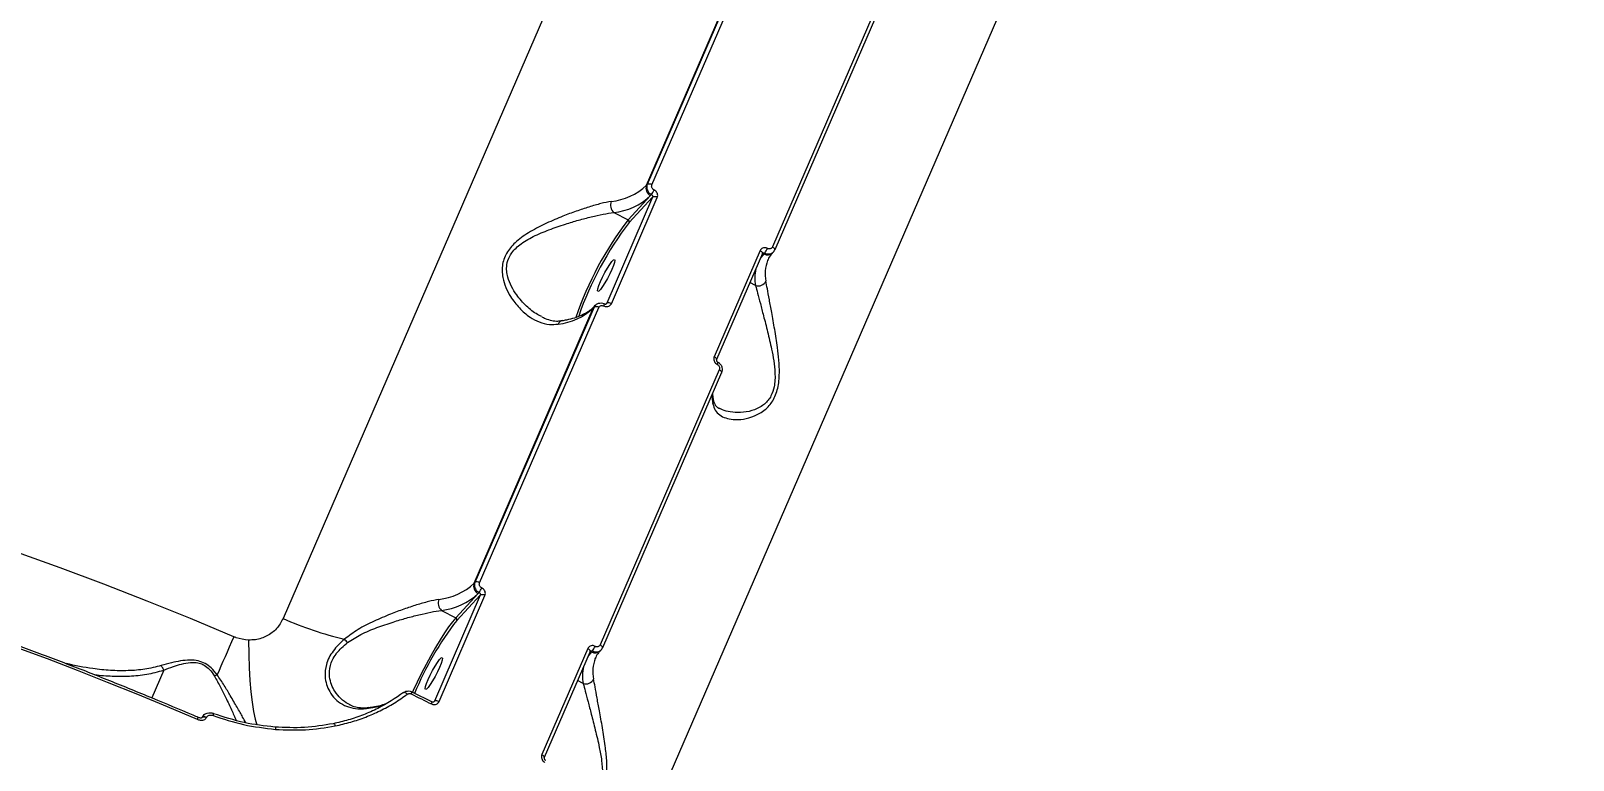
# Model space of a CAD drawing. Header units: millimetres. Extents: x -5517 to 6387, y -5295 to 6147.
# Drawn here: x 3209.4 to 3593.2, y 2072.2 to 2253.7 of the extents above; entities that cross this region are included whole.
import ezdxf

# ---------------------------------------------------------------- set-up
doc = ezdxf.new("R2010")
doc.units = ezdxf.units.MM
for name, color, linetype in [('DIKOM_ОБЪЕКТ', 7, 'Continuous'), ('DIKOM_РАЗМЕР_ЗОНА', 7, 'Continuous'), ('DIKOM_РАЗМЕР_ОБЪЕКТА', 7, 'Continuous')]:
    doc.layers.add(name, color=color, linetype=linetype)
doc.styles.add('style1', font='arial.ttf', dxfattribs={"width": 0.8})
doc.dimstyles.new('1-50', dxfattribs={"dimtxt": 300, "dimasz": 200, "dimexe": 100, "dimexo": 0, "dimgap": 100, "dimtad": 1, "dimtxsty": 'style1', "dimcen": 200, "dimclrd": 7, "dimclre": 7, "dimclrt": 7, "dimadec": 1, "dimazin": 2, "dimtfac": 1, "dimtmove": 0, "dimatfit": 2, "dimfxl": 0, "dimlwd": 25, "dimlwe": 18, "dimarcsym": 0})

# ---------------------------------------------------------------- blocks, each defined once
blk = doc.blocks.new('*D2')
at = {"layer": 'Defpoints', "color": 0, "transparency": 16777216}
for p in [(4491.49, 3838.97), (-2445.56, 374.31), (4491.49, -4687.8)]:
    blk.add_point(p, dxfattribs=at)
at = {"layer": 'DIKOM_РАЗМЕР_ОБЪЕКТА', "color": 7, "lineweight": 18, "transparency": 16777216}
for p, q in [((4491.49, 3838.97), (4491.49, -4787.8)), ((-2445.56, 374.31), (-2445.56, -4787.8))]:
    blk.add_line(p, q, dxfattribs=at)
at = {"layer": 'DIKOM_РАЗМЕР_ОБЪЕКТА', "color": 7, "lineweight": 25, "transparency": 16777216}
blk.add_line((-2245.56, -4687.8), (4291.49, -4687.8), dxfattribs=at)
at = {"layer": 'DIKOM_РАЗМЕР_ОБЪЕКТА', "color": 7, "transparency": 16777216}
for points in [[(-2245.56, -4654.47), (-2245.56, -4721.14), (-2445.56, -4687.8)], [(4291.49, -4654.47), (4291.49, -4721.14), (4491.49, -4687.8)]]:
    blk.add_solid(points, dxfattribs=at)
at = {"layer": 'DIKOM_РАЗМЕР_ОБЪЕКТА', "color": 7, "transparency": 16777216, "insert": (1022.97, -4434.63), "char_height": 300, "attachment_point": 5, "style": 'style1'}
blk.add_mtext('6900', dxfattribs=at)
blk = doc.blocks.new('*D3')
at = {"layer": 'Defpoints', "color": 0, "transparency": 16777216}
for p in [(6386.85, 4728.17), (-4131.44, -152.69), (6386.85, -5195.35)]:
    blk.add_point(p, dxfattribs=at)
at = {"layer": 'DIKOM_РАЗМЕР_ЗОНА', "color": 7, "lineweight": 18, "transparency": 16777216}
for p, q in [((6386.85, 4728.17), (6386.85, -5295.35)), ((-4131.44, -152.69), (-4131.44, -5295.35))]:
    blk.add_line(p, q, dxfattribs=at)
at = {"layer": 'DIKOM_РАЗМЕР_ЗОНА', "color": 7, "lineweight": 25, "transparency": 16777216}
blk.add_line((-3931.44, -5195.35), (6186.85, -5195.35), dxfattribs=at)
at = {"layer": 'DIKOM_РАЗМЕР_ЗОНА', "color": 7, "transparency": 16777216}
for points in [[(-3931.44, -5162.02), (-3931.44, -5228.69), (-4131.44, -5195.35)], [(6186.85, -5162.02), (6186.85, -5228.69), (6386.85, -5195.35)]]:
    blk.add_solid(points, dxfattribs=at)
at = {"layer": 'DIKOM_РАЗМЕР_ЗОНА', "color": 7, "transparency": 16777216, "insert": (1127.71, -4942.18), "char_height": 300, "attachment_point": 5, "style": 'style1'}
blk.add_mtext('10500', dxfattribs=at)

msp = doc.modelspace()

# ---------------------------------------------------------------- linework, layer by layer
at = {"layer": 'DIKOM_ОБЪЕКТ', "color": 7, "linetype": 'Continuous', "lineweight": 15}
for p, q in [((3397.237, 2396.263), (3272.139, 2107.406)), ((3364.586, 2059.739), (3489.684, 2348.596)), ((3392.451, 2283.951), (3362.785, 2215.451)), ((3362.579, 2215.229), (3392.245, 2283.729)), ((3363.941, 2215.351), (3393.607, 2283.851)), ((3423.612, 2268.38), (3393.946, 2199.879)), ((3424.183, 2267.665), (3394.517, 2199.165)), ((3362.785, 2215.451), (3362.579, 2215.229)), ((3364.122, 2212.284), (3352.684, 2185.874)), ((3353.846, 2185.772), (3365.283, 2212.181)), ((3363.625, 2212.67), (3358.017, 2206.627)), ((3358.278, 2205.987), (3364.122, 2212.284)), ((3363.843, 2212.905), (3363.625, 2212.67)), ((3354.451, 2208.465), (3358.017, 2206.627)), ((3390.876, 2198.985), (3379.438, 2172.576)), ((3391.451, 2198.268), (3380.014, 2171.858)), ((3391.047, 2197.335), (3391.798, 2198.144)), ((3391.45, 2198.264), (3391.489, 2198.322)), ((3391.798, 2198.144), (3392.016, 2198.379)), ((3392.733, 2196.505), (3392.784, 2196.625)), ((3394.185, 2198.657), (3393.979, 2198.434)), ((3394.479, 2199.108), (3394.517, 2199.165)), ((3389.756, 2190.262), (3388.307, 2191.008)), ((3319.688, 2116.192), (3349.355, 2184.693)), ((3349.56, 2184.914), (3319.894, 2116.414)), ((3321.05, 2116.314), (3350.716, 2184.814)), ((3349.355, 2184.693), (3349.56, 2184.914)), ((3349.649, 2185.145), (3349.856, 2185.367)), ((3352.684, 2185.874), (3352.534, 2185.713)), ((3352.684, 2185.874), (3352.608, 2185.762)), ((3380.721, 2169.343), (3351.055, 2100.843)), ((3381.292, 2168.629), (3351.626, 2100.128)), ((3319.894, 2116.414), (3319.688, 2116.192)), ((3321.231, 2113.247), (3309.793, 2086.838)), ((3310.955, 2086.735), (3322.392, 2113.145)), ((3320.734, 2113.634), (3315.126, 2107.59)), ((3315.387, 2106.95), (3321.231, 2113.247)), ((3320.952, 2113.869), (3320.734, 2113.634)), ((3311.56, 2109.429), (3315.126, 2107.59)), ((3347.985, 2099.949), (3336.547, 2073.539)), ((3351.589, 2100.072), (3351.626, 2100.128)), ((3348.561, 2099.231), (3337.123, 2072.822)), ((3348.156, 2098.298), (3348.907, 2099.107)), ((3348.559, 2099.227), (3348.598, 2099.286)), ((3348.907, 2099.107), (3349.125, 2099.342)), ((3349.843, 2097.468), (3349.894, 2097.589)), ((3351.295, 2099.62), (3351.088, 2099.398)), ((3242.431, 2094.558), (3239.464, 2087.707)), ((3304.218, 2089.171), (3309.243, 2086.705)), ((3346.865, 2091.225), (3345.417, 2091.972)), ((3309.793, 2086.838), (3309.643, 2086.676)), ((3309.793, 2086.838), (3309.717, 2086.725)), ((3252.023, 2082.812), (3252.052, 2082.879)), ((3253.106, 2082.807), (3253.14, 2082.884))]:
    msp.add_line(p, q, dxfattribs=at)
at = {"layer": 'DIKOM_ОБЪЕКТ', "color": 7, "linetype": 'Continuous', "lineweight": 15, "flags": 128}
for points in [[(3394.517, 2199.165), (3394.523, 2199.18), (3394.532, 2199.267), (3394.508, 2199.363), (3394.45, 2199.468), (3394.361, 2199.575), (3394.245, 2199.682), (3394.105, 2199.785), (3393.946, 2199.879)], [(3351.157, 2191.271), (3351.667, 2192.378), (3352.249, 2193.518), (3352.856, 2194.599), (3353.44, 2195.532), (3353.952, 2196.243), (3354.351, 2196.673), (3354.605, 2196.788), (3354.693, 2196.579), (3354.609, 2196.061), (3354.358, 2195.279), (3353.962, 2194.293), (3353.452, 2193.186), (3352.87, 2192.046), (3352.262, 2190.965), (3351.679, 2190.032), (3351.167, 2189.321), (3350.768, 2188.891), (3350.514, 2188.776), (3350.425, 2188.986), (3350.51, 2189.503), (3350.761, 2190.286), (3351.157, 2191.271)], [(3391.451, 2198.268), (3391.457, 2198.284), (3391.467, 2198.37), (3391.442, 2198.468), (3391.383, 2198.572), (3391.294, 2198.68), (3391.176, 2198.788), (3391.035, 2198.891), (3390.876, 2198.985)], [(3391.798, 2198.144), (3391.131, 2197.335), (3390.908, 2197.014)], [(3349.649, 2185.145), (3349.528, 2184.997), (3349.355, 2184.693)], [(3380.012, 2171.854), (3380.02, 2171.874), (3380.029, 2171.961), (3380.004, 2172.058), (3379.946, 2172.163), (3379.856, 2172.271), (3379.739, 2172.378), (3379.598, 2172.481), (3379.438, 2172.576)], [(3381.292, 2168.629), (3381.298, 2168.644), (3381.308, 2168.73), (3381.283, 2168.827), (3381.225, 2168.931), (3381.137, 2169.039), (3381.02, 2169.146), (3380.88, 2169.249), (3380.721, 2169.343)], [(3259.878, 2102.879), (3249.139, 2107.392), (3238.352, 2111.757), (3227.526, 2115.971), (3216.671, 2120.028), (3205.798, 2123.925)], [(3315.126, 2107.59), (3314.294, 2106.612), (3313.348, 2105.351), (3312.311, 2103.837), (3311.204, 2102.102), (3310.054, 2100.185), (3308.885, 2098.13), (3307.724, 2095.982), (3306.596, 2093.789), (3305.527, 2091.6), (3304.541, 2089.464), (3304.385, 2089.114)], [(3190.83, 2105.661), (3198.363, 2102.986), (3205.89, 2100.24), (3213.407, 2097.425), (3220.913, 2094.541), (3228.404, 2091.59), (3235.878, 2088.573), (3243.332, 2085.491), (3250.762, 2082.345)], [(3259.878, 2102.879), (3259.317, 2101.583), (3258.766, 2100.314), (3258.228, 2099.075), (3257.703, 2097.868), (3257.191, 2096.694), (3256.694, 2095.555), (3256.213, 2094.452), (3255.748, 2093.389)], [(3263.536, 2102.047), (3263.584, 2098.5), (3263.701, 2095.146), (3263.884, 2092.019), (3264.132, 2089.149), (3264.443, 2086.565), (3264.814, 2084.293), (3265.241, 2082.354), (3265.657, 2080.946)], [(3348.561, 2099.231), (3348.567, 2099.247), (3348.576, 2099.334), (3348.551, 2099.431), (3348.493, 2099.536), (3348.403, 2099.644), (3348.286, 2099.751), (3348.145, 2099.854), (3347.985, 2099.949)], [(3351.626, 2100.128), (3351.632, 2100.144), (3351.641, 2100.23), (3351.617, 2100.327), (3351.559, 2100.431), (3351.471, 2100.538), (3351.354, 2100.645), (3351.214, 2100.748), (3351.055, 2100.843)], [(3308.266, 2092.234), (3308.776, 2093.342), (3309.358, 2094.482), (3309.966, 2095.562), (3310.549, 2096.496), (3311.061, 2097.206), (3311.46, 2097.637), (3311.714, 2097.751), (3311.803, 2097.542), (3311.718, 2097.025), (3311.467, 2096.242), (3311.071, 2095.257), (3310.561, 2094.149), (3309.979, 2093.009), (3309.372, 2091.928), (3308.788, 2090.995), (3308.276, 2090.284), (3307.877, 2089.854), (3307.623, 2089.739), (3307.535, 2089.949), (3307.619, 2090.466), (3307.87, 2091.249), (3308.266, 2092.234)], [(3348.907, 2099.107), (3348.24, 2098.298), (3348.017, 2097.977)], [(3302.16, 2088.986), (3302.227, 2089.033), (3302.314, 2089.051), (3302.418, 2089.037), (3302.535, 2088.994), (3302.661, 2088.923), (3302.792, 2088.825), (3302.922, 2088.706), (3303.048, 2088.568)], [(3304.045, 2088.63), (3304.676, 2088.323), (3305.306, 2088.016), (3305.935, 2087.708), (3306.564, 2087.399), (3307.193, 2087.09), (3307.822, 2086.781), (3308.45, 2086.471), (3309.078, 2086.161)], [(3293.492, 2085.277), (3293.46, 2085.272), (3293.458, 2085.272)], [(3252.022, 2082.808), (3252.053, 2082.855), (3252.174, 2082.932), (3252.356, 2082.967), (3252.585, 2082.956), (3252.842, 2082.901), (3253.106, 2082.807)], [(3252.052, 2082.878), (3252.087, 2082.933), (3252.208, 2083.01), (3252.39, 2083.044), (3252.618, 2083.034), (3252.875, 2082.979), (3253.14, 2082.884)], [(3284.599, 2081.237), (3284.652, 2081.282), (3284.712, 2081.291), (3284.778, 2081.266), (3284.848, 2081.206), (3284.919, 2081.114), (3284.988, 2080.994), (3285.054, 2080.848), (3285.113, 2080.684)], [(3270.074, 2080.388), (3270.113, 2080.432), (3270.149, 2080.441), (3270.183, 2080.415), (3270.212, 2080.355), (3270.237, 2080.263), (3270.255, 2080.142), (3270.266, 2079.997), (3270.27, 2079.832)], [(3337.121, 2072.817), (3337.129, 2072.838), (3337.139, 2072.924), (3337.114, 2073.021), (3337.055, 2073.126), (3336.966, 2073.234), (3336.848, 2073.341), (3336.707, 2073.444), (3336.547, 2073.539)]]:
    msp.add_lwpolyline(points, dxfattribs=at)
at = {"layer": 'DIKOM_ОБЪЕКТ', "color": 7, "linetype": 'Continuous', "lineweight": 15}
for centre, radius, start, end in [((3352.244, 2226.243), 15.104, 276.07178, 313.17793), ((3364.506, 2214.524), 2.052, 159.90323, 244.57142), ((3363.275, 2214.388), 1.171, 55.34793, 114.7748), ((3356.135, 2210.284), 2.479, 157.71207, 227.18663), ((3352.773, 2224.236), 15.86, 276.07178, 313.17689), ((3358.289, 2216.659), 6.703, 325.94296, 337.403), ((3364.613, 2211.217), 1.175, 55.20434, 114.70114), ((3425.529, 2154.812), 85.104, 142.49475, 161.11867), ((3423.991, 2155.598), 82.809, 142.51897, 160.93386), ((3357.796, 2206.163), 0.513, 339.9129, 64.56727), ((3388.916, 2201.071), 4.106, 319.03593, 337.84776), ((3392.697, 2199.732), 1.824, 240.4909, 314.66639), ((3400.934, 2193.278), 8.812, 158.52139, 192.44349), ((3399.386, 2192.27), 9.838, 167.33519, 191.77934), ((3390.379, 2192.346), 2.176, 253.35231, 333.62289), ((3339.019, 2195.707), 15.104, 276.07221, 313.17751), ((3350.051, 2183.851), 1.171, 55.34873, 114.76814), ((3350.999, 2185.791), 1.137, 328.56933, 357.50812), ((3353.175, 2184.806), 1.175, 55.21824, 114.68725), ((3341.9, 2180.216), 1.367, 102.29173, 159.81057), ((3379.582, 2171.077), 0.766, 324.94627, 9.18432), ((3389.071, 2162.829), 10.162, 178.27386, 191.266), ((3377.691, 2161.469), 1.545, 336.11331, 10.28687), ((3309.353, 2127.207), 15.104, 276.07148, 313.17699), ((3321.616, 2115.487), 2.052, 159.89888, 244.57213), ((3320.385, 2115.351), 1.171, 55.34873, 114.76814), ((3315.383, 2117.632), 6.722, 325.95393, 337.38304), ((3313.244, 2111.247), 2.479, 157.70997, 227.19294), ((3309.882, 2125.2), 15.86, 276.0727, 313.17715), ((3321.722, 2112.179), 1.175, 55.21435, 114.69114), ((3307.283, 2186.603), 86.644, 246.07016, 256.75031), ((3314.906, 2107.127), 0.513, 339.88734, 64.57079), ((3377.988, 2058.547), 79.131, 142.28826, 157.53765), ((3281.951, 2096.322), 8.079, 39.10539, 47.3527), ((3346.021, 2102.036), 4.11, 319.0409, 337.83412), ((3349.806, 2100.695), 1.824, 240.4882, 314.66826), ((3358.046, 2094.241), 8.815, 158.52734, 192.43753), ((3239.624, 2093.731), 2.926, 16.42436, 41.8635), ((3256.777, 2090.062), 3.483, 107.19243, 119.60726), ((3356.498, 2093.233), 9.84, 167.33792, 191.7766), ((3347.488, 2093.31), 2.176, 253.34844, 333.62675), ((3302.97, 2089.27), 1.251, 329.25509, 355.44466), ((3293.631, 2084.166), 1.12, 98.88347, 130.53642), ((3308.118, 2086.75), 1.126, 328.46457, 357.69241), ((3310.284, 2085.77), 1.175, 55.1993, 114.70516), ((3263.522, 2076.988), 13.838, 154.89435, 157.22503), ((3250.821, 2084.78), 4.196, 338.68303, 346.39223)]:
    msp.add_arc(centre, radius, start, end, dxfattribs=at)
for points, knots in [([(3362.785, 2215.451), (3362.741, 2215.325), (3362.63, 2215.008), (3362.641, 2214.437), (3362.86, 2213.815), (3363.269, 2213.262), (3363.652, 2213.024), (3363.843, 2212.905)], [0, 0, 0, 0, 0.1407058, 0.355433, 0.5702747, 0.7851548, 1, 1, 1, 1]), ([(3364.478, 2214.084), (3364.382, 2214.142), (3364.188, 2214.26), (3363.982, 2214.535), (3363.87, 2214.844), (3363.863, 2215.129), (3363.919, 2215.288), (3363.941, 2215.351)], [0, 0, 0, 0, 0.2151148, 0.4301571, 0.6449596, 0.8594538, 1, 1, 1, 1]), ([(3353.842, 2211.224), (3353.004, 2211.06), (3351.302, 2210.725), (3348.307, 2209.859), (3345.105, 2208.8), (3341.562, 2207.479), (3337.69, 2205.839), (3333.728, 2203.82), (3330.3, 2201.49), (3328.186, 2199.168), (3327.175, 2197.184), (3326.735, 2195.585), (3326.628, 2193.927), (3326.856, 2191.961), (3327.55, 2189.773), (3328.914, 2187.161), (3330.92, 2184.575), (3333.38, 2182.466), (3335.923, 2181.123), (3338.293, 2180.489), (3339.889, 2180.625), (3340.617, 2180.688)], [0, 0, 0, 0, 0.0545824, 0.1110317, 0.165947, 0.2220124, 0.2890713, 0.3579603, 0.4226714, 0.4774031, 0.5047494, 0.5330993, 0.5623535, 0.5923815, 0.639889, 0.6885842, 0.7592822, 0.8320589, 0.8901596, 0.9498678, 1, 1, 1, 1]), ([(3363.843, 2212.905), (3363.893, 2212.877), (3363.992, 2212.821), (3364.098, 2212.688), (3364.156, 2212.536), (3364.16, 2212.395), (3364.133, 2212.315), (3364.122, 2212.284)], [0, 0, 0, 0, 0.2154841, 0.4306623, 0.6453714, 0.8596366, 1, 1, 1, 1]), ([(3365.283, 2212.181), (3365.316, 2212.276), (3365.399, 2212.514), (3365.39, 2212.941), (3365.222, 2213.406), (3364.913, 2213.819), (3364.623, 2213.995), (3364.478, 2214.084)], [0, 0, 0, 0, 0.140618, 0.3550939, 0.5698521, 0.7848677, 1, 1, 1, 1]), ([(3336.538, 2182.554), (3336.177, 2182.722), (3334.832, 2183.351), (3332.67, 2185.133), (3330.497, 2187.53), (3328.946, 2190.016), (3328.116, 2192.033), (3327.764, 2193.874), (3327.772, 2195.652), (3328.242, 2197.122), (3329.02, 2198.406), (3329.819, 2199.375), (3331.592, 2200.922), (3334.463, 2202.585), (3338.356, 2204.221), (3342.167, 2205.523), (3345.713, 2206.577), (3348.865, 2207.4), (3351.868, 2208.082), (3353.582, 2208.336), (3354.451, 2208.465)], [0, 0, 0, 0, 0.0307564, 0.1148235, 0.2011058, 0.2563611, 0.3127421, 0.3455362, 0.3792118, 0.4274135, 0.440254, 0.4703297, 0.5014075, 0.5756537, 0.6547543, 0.7360299, 0.8016003, 0.8683131, 0.9332378, 1, 1, 1, 1]), ([(3392.718, 2199.522), (3392.619, 2199.568), (3392.37, 2199.684), (3391.938, 2199.732), (3391.486, 2199.63), (3391.1, 2199.38), (3390.95, 2199.117), (3390.876, 2198.985)], [0, 0, 0, 0, 0.1418511, 0.3567338, 0.5713401, 0.785722, 1, 1, 1, 1]), ([(3393.946, 2199.879), (3393.896, 2199.792), (3393.797, 2199.617), (3393.54, 2199.45), (3393.238, 2199.382), (3392.951, 2199.415), (3392.785, 2199.492), (3392.718, 2199.522)], [0, 0, 0, 0, 0.2141893, 0.4285522, 0.6431539, 0.8580917, 1, 1, 1, 1]), ([(3391.489, 2198.322), (3391.492, 2198.326), (3391.521, 2198.372), (3391.617, 2198.422), (3391.762, 2198.456), (3391.903, 2198.436), (3391.984, 2198.395), (3392.016, 2198.379)], [0, 0, 0, 0, 0.0259276, 0.2913042, 0.5573146, 0.8238908, 1, 1, 1, 1]), ([(3392.016, 2198.379), (3392.149, 2198.319), (3392.483, 2198.167), (3393.058, 2198.11), (3393.667, 2198.236), (3393.974, 2198.481), (3394.125, 2198.601)], [0, 0, 0, 0, 0.1823981, 0.4587252, 0.7349217, 1, 1, 1, 1]), ([(3393.979, 2198.434), (3393.832, 2198.264), (3393.378, 2197.738), (3392.957, 2197.116), (3392.795, 2196.608), (3392.767, 2196.52)], [0, 0, 0, 0, 0.2840947, 0.8748151, 1, 1, 1, 1]), ([(3394.125, 2198.601), (3394.131, 2198.605), (3394.304, 2198.72), (3394.393, 2198.918), (3394.479, 2199.108)], [0, 0, 0, 0, 0.0384623, 1, 1, 1, 1]), ([(3379.104, 2160.843), (3379.276, 2160.277), (3379.619, 2159.145), (3380.759, 2158.009), (3382.271, 2157.254), (3384.244, 2156.878), (3386.673, 2156.955), (3389.43, 2157.695), (3392.031, 2159.14), (3393.815, 2161.101), (3394.772, 2163.043), (3395.294, 2164.728), (3395.584, 2166.582), (3395.704, 2168.934), (3395.576, 2171.722), (3395.151, 2175.377), (3394.512, 2179.416), (3393.783, 2183.415), (3393.168, 2186.804), (3392.684, 2189.471), (3392.441, 2190.778), (3392.329, 2191.38)], [0, 0, 0, 0, 0.0554755, 0.111025, 0.1664965, 0.2220063, 0.2900235, 0.3579631, 0.4226755, 0.4774077, 0.5052474, 0.5330941, 0.5627101, 0.5923748, 0.6404301, 0.6885814, 0.7603269, 0.8320616, 0.8909998, 0.9498676, 1, 1, 1, 1]), ([(3389.756, 2190.262), (3389.911, 2189.674), (3390.252, 2188.39), (3390.916, 2185.827), (3391.756, 2182.593), (3392.742, 2178.806), (3393.634, 2175.001), (3394.287, 2171.568), (3394.583, 2168.971), (3394.599, 2166.782), (3394.377, 2164.777), (3393.865, 2163.266), (3393.144, 2162.041), (3392.447, 2161.188), (3390.989, 2159.977), (3388.764, 2159.021), (3385.987, 2158.575), (3383.524, 2158.752), (3381.795, 2159.144), (3381.057, 2159.574), (3380.838, 2159.702)], [0, 0, 0, 0, 0.0593356, 0.1294977, 0.1997403, 0.2850074, 0.370272, 0.426221, 0.4820309, 0.5153401, 0.5485663, 0.5968185, 0.6096722, 0.640243, 0.6708818, 0.7452056, 0.8254278, 0.9057592, 0.9719878, 1, 1, 1, 1]), ([(3341.615, 2181.553), (3341.999, 2181.622), (3343.107, 2181.821), (3344.761, 2182.265), (3346.482, 2182.919), (3347.934, 2183.698), (3348.965, 2184.453), (3349.464, 2184.958), (3349.649, 2185.145)], [0, 0, 0, 0, 0.1035354, 0.2983129, 0.4928908, 0.6877583, 0.884325, 1, 1, 1, 1]), ([(3349.915, 2185.423), (3349.909, 2185.418), (3349.735, 2185.302), (3349.646, 2185.105), (3349.56, 2184.914)], [0, 0, 0, 0, 0.0361724, 1, 1, 1, 1]), ([(3349.936, 2185.411), (3349.976, 2185.461), (3350.158, 2185.691), (3350.669, 2185.909), (3351.357, 2185.982), (3351.883, 2185.9), (3352.105, 2185.746), (3352.128, 2185.73)], [0, 0, 0, 0, 0.0810299, 0.3725182, 0.6640919, 0.9648008, 1, 1, 1, 1]), ([(3350.716, 2184.814), (3350.766, 2184.902), (3350.866, 2185.078), (3351.128, 2185.249), (3351.435, 2185.324), (3351.73, 2185.299), (3351.901, 2185.226), (3351.969, 2185.198)], [0, 0, 0, 0, 0.2142618, 0.4285784, 0.643162, 0.858034, 1, 1, 1, 1]), ([(3351.969, 2185.198), (3352.07, 2185.155), (3352.326, 2185.047), (3352.768, 2185.008), (3353.229, 2185.12), (3353.62, 2185.376), (3353.77, 2185.64), (3353.846, 2185.772)], [0, 0, 0, 0, 0.1418238, 0.3567156, 0.5713265, 0.7857369, 1, 1, 1, 1]), ([(3352.135, 2185.746), (3352.163, 2185.731), (3352.24, 2185.692), (3352.367, 2185.674), (3352.493, 2185.687), (3352.571, 2185.72), (3352.594, 2185.752), (3352.603, 2185.764)], [0, 0, 0, 0, 0.1161496, 0.3184711, 0.5450404, 0.8197484, 1, 1, 1, 1]), ([(3336.525, 2182.527), (3336.821, 2182.368), (3337.64, 2181.931), (3338.991, 2181.569), (3340.383, 2181.391), (3341.257, 2181.531), (3341.616, 2181.588)], [0, 0, 0, 0, 0.1769972, 0.487661, 0.7898449, 1, 1, 1, 1]), ([(3379.438, 2172.576), (3379.405, 2172.481), (3379.321, 2172.243), (3379.327, 2171.811), (3379.487, 2171.338), (3379.786, 2170.915), (3380.068, 2170.729), (3380.209, 2170.637)], [0, 0, 0, 0, 0.1406337, 0.3551154, 0.5698731, 0.7848764, 1, 1, 1, 1]), ([(3380.017, 2171.854), (3380.006, 2171.829), (3379.986, 2171.783), (3379.992, 2171.647), (3380.039, 2171.504), (3380.124, 2171.372), (3380.229, 2171.263), (3380.305, 2171.221), (3380.339, 2171.202)], [0, 0, 0, 0, 0.2168177, 0.4056359, 0.5693209, 0.7205563, 0.8771974, 1, 1, 1, 1]), ([(3380.209, 2170.637), (3380.303, 2170.575), (3380.491, 2170.451), (3380.69, 2170.169), (3380.796, 2169.853), (3380.799, 2169.565), (3380.744, 2169.406), (3380.721, 2169.343)], [0, 0, 0, 0, 0.2151326, 0.4301415, 0.6449787, 0.8594683, 1, 1, 1, 1]), ([(3380.331, 2171.185), (3380.384, 2171.161), (3380.664, 2171.035), (3381.072, 2170.609), (3381.416, 2169.934), (3381.469, 2169.212), (3381.371, 2168.702), (3381.216, 2168.494), (3381.194, 2168.465)], [0, 0, 0, 0, 0.0551883, 0.2875297, 0.5295422, 0.7512072, 0.9654604, 1, 1, 1, 1]), ([(3379.045, 2163.439), (3379.06, 2163.005), (3379.08, 2162.462), (3379.188, 2161.871), (3379.21, 2161.753)], [0, 0, 0, 0, 0.8000863, 1, 1, 1, 1]), ([(3379.223, 2161.774), (3379.232, 2161.698), (3379.279, 2161.331), (3379.503, 2160.846), (3379.911, 2160.269), (3380.331, 2159.877), (3380.732, 2159.711), (3380.819, 2159.676)], [0, 0, 0, 0, 0.0635336, 0.3071423, 0.6032387, 0.9147965, 1, 1, 1, 1]), ([(3319.894, 2116.414), (3319.85, 2116.288), (3319.739, 2115.971), (3319.75, 2115.4), (3319.97, 2114.779), (3320.378, 2114.225), (3320.761, 2113.988), (3320.952, 2113.869)], [0, 0, 0, 0, 0.14073, 0.3554538, 0.5703044, 0.7851581, 1, 1, 1, 1]), ([(3321.588, 2115.047), (3321.491, 2115.106), (3321.298, 2115.223), (3321.091, 2115.498), (3320.979, 2115.808), (3320.973, 2116.093), (3321.028, 2116.251), (3321.05, 2116.314)], [0, 0, 0, 0, 0.2151314, 0.4301409, 0.6449653, 0.8594558, 1, 1, 1, 1]), ([(3322.392, 2113.145), (3322.425, 2113.239), (3322.508, 2113.477), (3322.499, 2113.905), (3322.332, 2114.369), (3322.022, 2114.782), (3321.733, 2114.959), (3321.588, 2115.047)], [0, 0, 0, 0, 0.1406209, 0.3551073, 0.5698674, 0.7848623, 1, 1, 1, 1]), ([(3310.951, 2112.187), (3310.098, 2112.02), (3308.392, 2111.684), (3305.39, 2110.814), (3302.202, 2109.76), (3298.64, 2108.43), (3294.786, 2106.793), (3290.81, 2104.816), (3288.527, 2103.096), (3287.425, 2102.265)], [0, 0, 0, 0, 0.1316574, 0.263488, 0.395138, 0.5268769, 0.6882983, 0.8495374, 1, 1, 1, 1]), ([(3320.952, 2113.869), (3321.002, 2113.841), (3321.101, 2113.785), (3321.207, 2113.651), (3321.265, 2113.499), (3321.269, 2113.358), (3321.242, 2113.279), (3321.231, 2113.247)], [0, 0, 0, 0, 0.2154313, 0.430656, 0.6453537, 0.85954, 1, 1, 1, 1]), ([(3272.139, 2107.406), (3271.651, 2106.527), (3270.686, 2104.785), (3268.23, 2102.967), (3265.731, 2102.091), (3264.114, 2102.059), (3263.536, 2102.047)], [0, 0, 0, 0, 0.2885635, 0.5716295, 0.8470347, 1, 1, 1, 1]), ([(3288.221, 2101.418), (3289.303, 2102.122), (3291.577, 2103.602), (3295.49, 2105.191), (3299.302, 2106.494), (3302.832, 2107.544), (3305.999, 2108.369), (3308.99, 2109.048), (3310.704, 2109.302), (3311.56, 2109.429)], [0, 0, 0, 0, 0.1463742, 0.3075771, 0.4690071, 0.6020995, 0.7351125, 0.8676433, 1, 1, 1, 1]), ([(3191.138, 2106.145), (3193.024, 2105.48), (3198.493, 2103.552), (3207.539, 2100.25), (3218.261, 2096.195), (3228.955, 2092.001), (3239.426, 2087.747), (3246.762, 2084.668), (3250.548, 2083.049), (3250.991, 2082.859)], [0, 0, 0, 0, 0.0939989, 0.2725943, 0.4511927, 0.6297905, 0.8083874, 0.9775858, 1, 1, 1, 1]), ([(3263.536, 2102.047), (3262.508, 2102.17), (3261.372, 2102.306), (3260.192, 2102.748), (3259.985, 2102.834), (3259.878, 2102.879)], [0, 0, 0, 0, 0.821765, 0.9078829, 1, 1, 1, 1]), ([(3287.425, 2102.265), (3286.909, 2101.804), (3285.865, 2100.871), (3284.563, 2099.331), (3283.535, 2097.676), (3282.696, 2095.52), (3282.487, 2093.198), (3282.916, 2090.955), (3283.752, 2089.04), (3285.07, 2087.328), (3286.85, 2085.981), (3288.959, 2085.145), (3291.005, 2084.859), (3292.382, 2084.974), (3292.903, 2085.017)], [0, 0, 0, 0, 0.0603691, 0.1220463, 0.1825856, 0.2452035, 0.3548646, 0.4358129, 0.5191049, 0.6213436, 0.7266022, 0.8297225, 0.9355793, 1, 1, 1, 1]), ([(3288.657, 2086.052), (3288.561, 2086.089), (3287.762, 2086.403), (3286.498, 2087.458), (3285.086, 2089.078), (3284.149, 2090.95), (3283.606, 2093.077), (3283.705, 2095.235), (3284.411, 2097.165), (3285.029, 2098.18), (3285.789, 2099.185), (3286.691, 2100.182), (3287.706, 2101.002), (3288.221, 2101.418)], [0, 0, 0, 0, 0.0192747, 0.1603523, 0.3051403, 0.4153637, 0.5284119, 0.6745941, 0.7489471, 0.8259886, 0.837073, 0.9174196, 1, 1, 1, 1]), ([(3349.828, 2100.486), (3349.729, 2100.532), (3349.479, 2100.647), (3349.048, 2100.695), (3348.595, 2100.593), (3348.209, 2100.343), (3348.06, 2100.08), (3347.985, 2099.949)], [0, 0, 0, 0, 0.141839, 0.3567202, 0.5713411, 0.7857215, 1, 1, 1, 1]), ([(3351.055, 2100.843), (3351.006, 2100.755), (3350.906, 2100.58), (3350.649, 2100.414), (3350.348, 2100.346), (3350.06, 2100.378), (3349.894, 2100.455), (3349.828, 2100.486)], [0, 0, 0, 0, 0.2142903, 0.4285991, 0.6432085, 0.858075, 1, 1, 1, 1]), ([(3351.234, 2099.564), (3351.241, 2099.569), (3351.413, 2099.683), (3351.503, 2099.881), (3351.589, 2100.072)], [0, 0, 0, 0, 0.038298, 1, 1, 1, 1]), ([(3241.803, 2095.683), (3240.457, 2095.354), (3237.765, 2094.694), (3233.53, 2094.375), (3229.208, 2094.438), (3224.072, 2094.938), (3220.406, 2095.721), (3218.203, 2096.192)], [0, 0, 0, 0, 0.1778493, 0.3558308, 0.5396403, 0.7235027, 1, 1, 1, 1]), ([(3255.748, 2093.389), (3255.275, 2093.985), (3254.452, 2095.021), (3252.809, 2096.266), (3250.939, 2096.974), (3248.796, 2097.13), (3246.576, 2096.875), (3244.182, 2096.36), (3242.65, 2095.924), (3241.803, 2095.683)], [0, 0, 0, 0, 0.1491206, 0.259637, 0.371673, 0.4987902, 0.6508239, 0.8069695, 1, 1, 1, 1]), ([(3242.431, 2094.558), (3243.224, 2094.866), (3244.637, 2095.415), (3246.848, 2096.127), (3248.888, 2096.528), (3250.749, 2096.514), (3251.919, 2096.133), (3252.896, 2095.607), (3254.007, 2094.677), (3254.67, 2093.675), (3255.057, 2093.09)], [0, 0, 0, 0, 0.2010444, 0.3583893, 0.5149431, 0.6385008, 0.7217765, 0.7449568, 0.8512685, 1, 1, 1, 1]), ([(3348.598, 2099.286), (3348.601, 2099.29), (3348.631, 2099.335), (3348.727, 2099.385), (3348.872, 2099.419), (3349.013, 2099.399), (3349.093, 2099.358), (3349.125, 2099.342)], [0, 0, 0, 0, 0.025995, 0.2913119, 0.5573252, 0.8239003, 1, 1, 1, 1]), ([(3349.125, 2099.342), (3349.258, 2099.282), (3349.593, 2099.131), (3350.167, 2099.073), (3350.777, 2099.199), (3351.084, 2099.444), (3351.234, 2099.564)], [0, 0, 0, 0, 0.1823832, 0.4587477, 0.7348717, 1, 1, 1, 1]), ([(3351.088, 2099.398), (3350.941, 2099.227), (3350.487, 2098.701), (3350.066, 2098.08), (3349.904, 2097.572), (3349.876, 2097.483)], [0, 0, 0, 0, 0.2840975, 0.8748148, 1, 1, 1, 1]), ([(3224.961, 2093.542), (3225.084, 2093.519), (3226.64, 2093.23), (3229.631, 2093.071), (3233.941, 2093.029), (3238.25, 2093.432), (3241.037, 2094.183), (3242.431, 2094.558)], [0, 0, 0, 0, 0.0206835, 0.2621845, 0.5036292, 0.7519097, 1, 1, 1, 1]), ([(3255.057, 2093.09), (3255.583, 2092.164), (3256.646, 2090.298), (3258.011, 2087.455), (3259.357, 2084.612), (3260.087, 2082.948), (3260.455, 2082.109)], [0, 0, 0, 0, 0.2193664, 0.4423268, 0.7187083, 1, 1, 1, 1]), ([(3262.858, 2081.464), (3262.616, 2081.922), (3262.042, 2083.009), (3260.733, 2085.29), (3259.17, 2087.969), (3257.548, 2090.723), (3256.351, 2092.496), (3255.748, 2093.389)], [0, 0, 0, 0, 0.1688215, 0.4001928, 0.6366672, 0.8170132, 1, 1, 1, 1]), ([(3352.74, 2068.588), (3352.748, 2069.78), (3352.764, 2072.168), (3352.287, 2076.099), (3351.644, 2080.264), (3350.911, 2084.274), (3350.293, 2087.681), (3349.801, 2090.391), (3349.553, 2091.723), (3349.438, 2092.343)], [0, 0, 0, 0, 0.1281511, 0.2567377, 0.426816, 0.5968793, 0.7373119, 0.8775724, 1, 1, 1, 1]), ([(3302.16, 2088.986), (3300.077, 2087.591), (3296.921, 2085.476), (3292.169, 2083.419), (3288.451, 2082.125), (3285.871, 2081.53), (3284.599, 2081.237)], [0, 0, 0, 0, 0.3951697, 0.5986664, 0.8021691, 1, 1, 1, 1]), ([(3285.113, 2080.684), (3286.412, 2080.981), (3289.008, 2081.576), (3292.74, 2082.855), (3296.351, 2084.429), (3299.823, 2086.306), (3301.973, 2087.814), (3303.048, 2088.568)], [0, 0, 0, 0, 0.1978365, 0.3955015, 0.5931699, 0.7965847, 1, 1, 1, 1]), ([(3302.2, 2088.993), (3302.272, 2089.052), (3302.521, 2089.255), (3303.075, 2089.395), (3303.712, 2089.392), (3304.066, 2089.213), (3304.206, 2089.142)], [0, 0, 0, 0, 0.13157, 0.4536119, 0.7837954, 1, 1, 1, 1]), ([(3303.048, 2088.568), (3303.136, 2088.62), (3303.314, 2088.725), (3303.641, 2088.754), (3303.889, 2088.702), (3304.018, 2088.643), (3304.045, 2088.63)], [0, 0, 0, 0, 0.3057002, 0.6116422, 0.9179966, 1, 1, 1, 1]), ([(3346.865, 2091.225), (3347.026, 2090.618), (3347.37, 2089.321), (3348.042, 2086.721), (3348.885, 2083.488), (3349.87, 2079.676), (3350.779, 2075.778), (3351.497, 2072.076), (3351.628, 2069.829), (3351.695, 2068.69)], [0, 0, 0, 0, 0.1227075, 0.2624643, 0.4060163, 0.5749252, 0.7482627, 0.8723677, 1, 1, 1, 1]), ([(3155.686, 2086.187), (3161.201, 2084.388), (3172.23, 2080.789), (3188.812, 2074.928), (3205.405, 2068.759), (3216.433, 2064.353), (3221.947, 2062.151)], [0, 0, 0, 0, 0.2491006, 0.4982005, 0.7490996, 1, 1, 1, 1]), ([(3222.419, 2063.364), (3216.933, 2065.556), (3205.96, 2069.94), (3189.372, 2076.111), (3172.713, 2082.004), (3161.58, 2085.636), (3156.014, 2087.452)], [0, 0, 0, 0, 0.2490993, 0.4982001, 0.7490992, 1, 1, 1, 1]), ([(3288.631, 2086.05), (3288.691, 2086.012), (3289.163, 2085.713), (3290.198, 2085.403), (3291.701, 2085.187), (3292.814, 2085.166), (3293.423, 2085.277), (3293.49, 2085.29)], [0, 0, 0, 0, 0.0468731, 0.3694722, 0.687498, 0.9655479, 1, 1, 1, 1]), ([(3292.903, 2085.017), (3294.288, 2085.203), (3295.988, 2085.432), (3297.224, 2085.997), (3297.452, 2086.101)], [0, 0, 0, 0, 0.8151655, 1, 1, 1, 1]), ([(3293.457, 2085.299), (3293.933, 2085.355), (3295.148, 2085.499), (3296.519, 2085.799), (3297.318, 2086.081), (3297.559, 2086.166)], [0, 0, 0, 0, 0.3104584, 0.7918952, 1, 1, 1, 1]), ([(3309.078, 2086.161), (3309.18, 2086.118), (3309.436, 2086.01), (3309.877, 2085.972), (3310.338, 2086.083), (3310.73, 2086.34), (3310.88, 2086.603), (3310.955, 2086.735)], [0, 0, 0, 0, 0.1418716, 0.3567512, 0.5713362, 0.7857129, 1, 1, 1, 1]), ([(3309.245, 2086.709), (3309.273, 2086.695), (3309.349, 2086.656), (3309.477, 2086.638), (3309.602, 2086.65), (3309.681, 2086.684), (3309.704, 2086.715), (3309.713, 2086.728)], [0, 0, 0, 0, 0.1160607, 0.3185021, 0.5449883, 0.8197854, 1, 1, 1, 1]), ([(3250.762, 2082.345), (3251.004, 2082.262), (3251.462, 2082.106), (3252.122, 2082.116), (3252.621, 2082.278), (3252.947, 2082.519), (3253.058, 2082.72), (3253.106, 2082.807)], [0, 0, 0, 0, 0.279202, 0.5294326, 0.7216202, 0.8794071, 1, 1, 1, 1]), ([(3250.993, 2082.865), (3251.028, 2082.848), (3251.202, 2082.766), (3251.493, 2082.713), (3251.782, 2082.72), (3251.94, 2082.763), (3252.006, 2082.796), (3252.028, 2082.816), (3252.026, 2082.814), (3252.025, 2082.813)], [0, 0, 0, 0, 0.0904393, 0.4533877, 0.6775653, 0.8067437, 0.9028089, 0.9853064, 1, 1, 1, 1]), ([(3252.071, 2082.87), (3252.14, 2083.014), (3252.291, 2083.334), (3252.734, 2083.684), (3253.31, 2083.928), (3254.013, 2083.996), (3254.567, 2083.922), (3254.857, 2083.803), (3254.897, 2083.786)], [0, 0, 0, 0, 0.1460427, 0.3219154, 0.504466, 0.7159579, 0.9610768, 1, 1, 1, 1]), ([(3253.14, 2082.884), (3253.166, 2082.934), (3253.235, 2083.063), (3253.442, 2083.233), (3253.789, 2083.363), (3254.245, 2083.391), (3254.567, 2083.301), (3254.73, 2083.254)], [0, 0, 0, 0, 0.1010788, 0.2613536, 0.4606717, 0.7265431, 1, 1, 1, 1]), ([(3254.73, 2083.254), (3257.249, 2082.429), (3262.349, 2080.758), (3267.609, 2080.143), (3270.27, 2079.832)], [0, 0, 0, 0, 0.4938699, 1, 1, 1, 1]), ([(3270.074, 2080.388), (3267.533, 2080.681), (3262.386, 2081.274), (3257.393, 2082.904), (3254.865, 2083.729)], [0, 0, 0, 0, 0.4938214, 1, 1, 1, 1]), ([(3284.599, 2081.237), (3282.255, 2080.844), (3277.512, 2080.049), (3272.573, 2080.274), (3270.074, 2080.388)], [0, 0, 0, 0, 0.4941697, 1, 1, 1, 1]), ([(3270.27, 2079.832), (3272.764, 2079.714), (3277.81, 2079.475), (3282.66, 2080.278), (3285.113, 2080.684)], [0, 0, 0, 0, 0.4941691, 1, 1, 1, 1]), ([(3336.547, 2073.539), (3336.514, 2073.445), (3336.431, 2073.206), (3336.437, 2072.774), (3336.596, 2072.302), (3336.895, 2071.878), (3337.177, 2071.693), (3337.318, 2071.6)], [0, 0, 0, 0, 0.1405864, 0.355082, 0.5698485, 0.7848626, 1, 1, 1, 1]), ([(3337.127, 2072.817), (3337.116, 2072.792), (3337.095, 2072.746), (3337.101, 2072.61), (3337.149, 2072.468), (3337.233, 2072.335), (3337.338, 2072.227), (3337.415, 2072.184), (3337.448, 2072.166)], [0, 0, 0, 0, 0.2168256, 0.4055242, 0.5692486, 0.7204282, 0.8771524, 1, 1, 1, 1])]:
    msp.add_open_spline(points, degree=3, knots=knots, dxfattribs=at)

# ---------------------------------------------------------------- dimensions: what is measured, and where the dimension line sits
at = {"layer": 'DIKOM_РАЗМЕР_ЗОНА'}
dim = msp.add_linear_dim(base=(6386.855, -5195.352), p1=(-4131.439, -152.689), p2=(6386.855, 4728.173), text='10500', dimstyle='1-50', dxfattribs=at)
dim.commit()
dim.dimension.update_dxf_attribs({"geometry": '*D3', "text_midpoint": (1127.708, -5195.352), "dimtype": 160})
at = {"layer": 'DIKOM_РАЗМЕР_ОБЪЕКТА'}
dim = msp.add_linear_dim(base=(4491.49, -4687.804), p1=(-2445.558, 374.311), p2=(4491.49, 3838.967), text='6900', dimstyle='1-50', dxfattribs=at)
dim.commit()
dim.dimension.update_dxf_attribs({"geometry": '*D2', "text_midpoint": (1022.966, -4687.804), "dimtype": 160})

doc.saveas('drawing.dxf')
